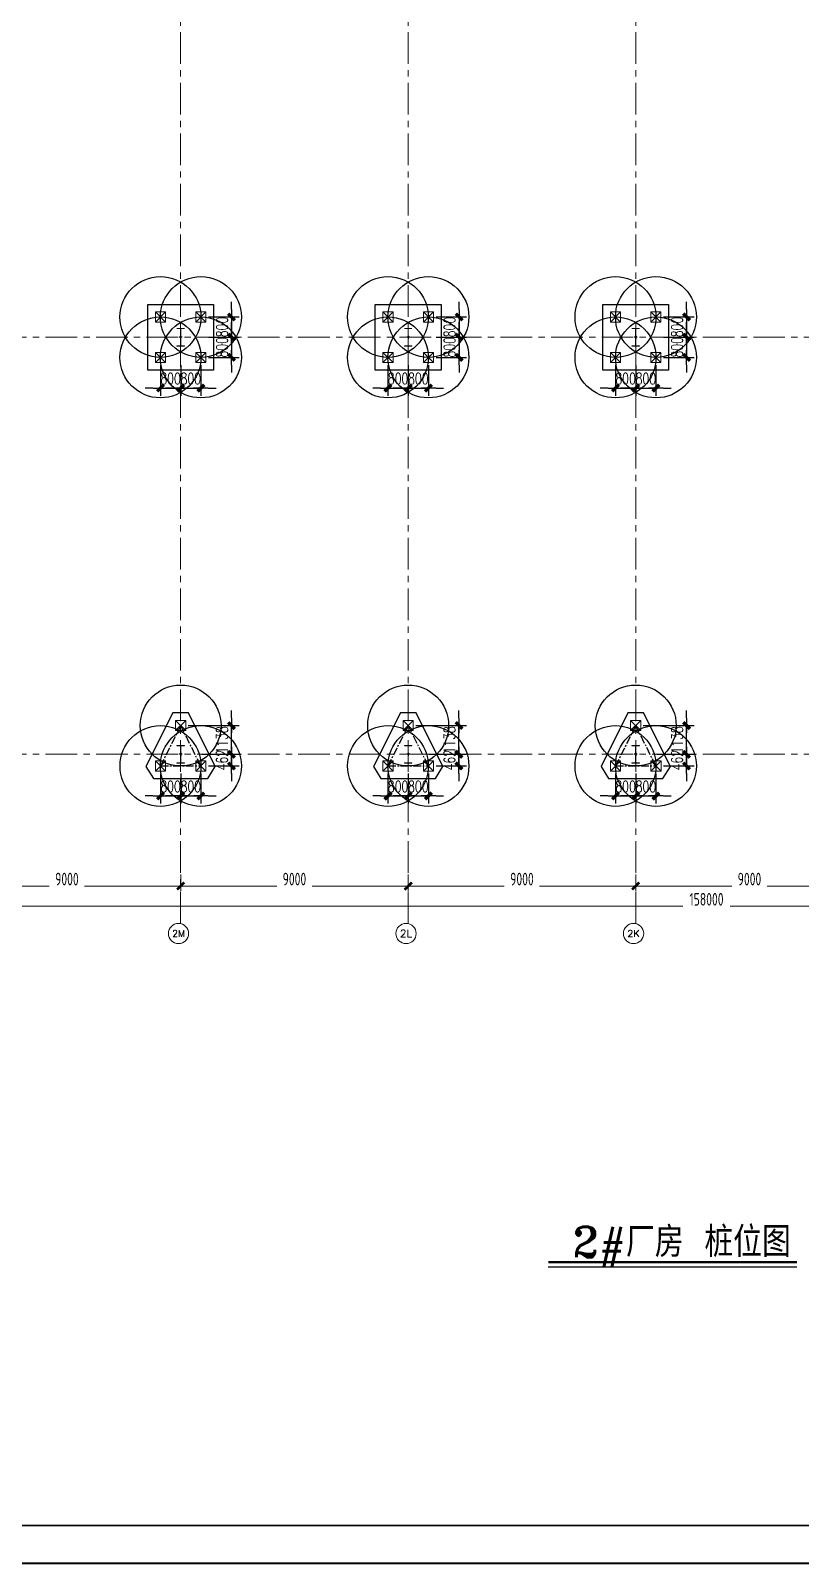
# Model space of a CAD drawing. Extents: x -1201378 to 2367219, y -619313 to 244905.
# Drawn here: x -788691 to -758247, y -96140 to -35473 of the extents above; entities that cross this region are included whole.
import ezdxf
from ezdxf.enums import TextEntityAlignment as Align

# ---------------------------------------------------------------- set-up
doc = ezdxf.new("R2010")
doc.units = 0
doc.header["$LTSCALE"] = 1000
doc.linetypes.add('CENTER', pattern=[2, 1.25, -0.25, 0.25, -0.25])
doc.layers.get('0').update_dxf_attribs({"linetype": 'CONTINUOUS'})
doc.layers.get('Defpoints').update_dxf_attribs({"linetype": 'CONTINUOUS'})
for name, color, linetype in [('0-cxFrame', 155, 'CONTINUOUS'), ('S-DIMZ', 115, 'CONTINUOUS'), ('S-DOTE1', 140, 'CENTER'), ('S-HATCH1-W', 252, 'CONTINUOUS'), ('S-TEXT', 21, 'CONTINUOUS')]:
    doc.layers.add(name, color=color, linetype=linetype)
for name, color, linetype, lineweight in [('0-cxText', 131, 'CONTINUOUS', 25), ('S-axis', 111, 'CONTINUOUS', 0), ('S-col', 2, 'CONTINUOUS', 0), ('S-dote', 5, 'CENTER', 0), ('S-zhuang', 1, 'CONTINUOUS', 0)]:
    doc.layers.add(name, color=color, linetype=linetype, lineweight=lineweight)
doc.styles.add('_TCH_AXIS', font='COMPLEX', dxfattribs={"bigfont": 'GBCBIG'})
doc.styles.add('cx_tuming', font='simhei.ttf')
doc.styles.add('cx_tuqian1', font='')
doc.styles.add('SS1', font='tj-romans1.shx', dxfattribs={"width": 0.7, "bigfont": 'tj-hztxt1.shx'})
doc.styles.add('TKZ1', font='tjromant.shx', dxfattribs={"width": 0.7, "bigfont": 'tjhts.shx'})
doc.styles.add('TSSD_Dimension', font='tssdeng.shx', dxfattribs={"width": 0.7, "bigfont": 'hztxt.shx'})
doc.styles.add('黑体', font='simhei.ttf', dxfattribs={"width": 0.8})
doc.styles.get('cx_tuqian1').set_extended_font_data('SimSun')
doc.dimstyles.new('S-150-ARCHI', dxfattribs={"dimscale": 150, "dimtxt": 3, "dimasz": 2, "dimexe": 2, "dimexo": 2, "dimgap": 1, "dimtad": 1, "dimdec": 0, "dimzin": 0, "dimdsep": 46, "dimtxsty": 'SS1', "dimblk1": 'TT', "dimblk2": 'TT', "dimsah": 1, "dimcen": 1, "dimclrd": 256, "dimclre": 256, "dimclrt": 256, "dimadec": 0, "dimazin": 0, "dimtfac": 1, "dimtdec": 0, "dimtix": 1, "dimtmove": 2, "dimatfit": 0, "dimldrblk": 'TT', "dimfxl": 2, "dimtolj": 1, "dimtzin": 0, "dimarcsym": 0})
doc.dimstyles.new('TSSD_200_200', dxfattribs={"dimtxt": 500, "dimasz": 200, "dimexe": 200, "dimexo": 500, "dimgap": 200, "dimtad": 1, "dimdec": 0, "dimzin": 0, "dimdsep": 46, "dimtxsty": 'TSSD_Dimension', "dimblk": 'ARCHTICK', "dimcen": 0, "dimdle": 200, "dimclrt": 7, "dimadec": 0, "dimazin": 0, "dimtfac": 1, "dimtdec": 0, "dimtix": 1, "dimtmove": 2, "dimatfit": 3, "dimfxl": 1, "dimtolj": 1, "dimtzin": 0, "dimarcsym": 0})

# ---------------------------------------------------------------- blocks, each defined once
blk = doc.blocks.new('_ArchTick')
at = {"color": 0, "linetype": 'ByBlock', "const_width": 0.5}
blk.add_lwpolyline([(-0.71, -0.71), (0.71, 0.71)], dxfattribs=at)
blk = doc.blocks.new('*D72')
at = {"layer": 'Defpoints', "color": 0, "transparency": 16777216}
for p in [(-191758, -268348), (-182758, -268348), (-182758, -269308)]:
    blk.add_point(p, dxfattribs=at)
at = {"layer": 'S-axis', "color": 0, "lineweight": -2, "transparency": 16777216}
for p, q in [((-191958, -269308), (-187957, -269308)), ((-191758, -268848), (-191758, -269508)), ((-182558, -269308), (-186560, -269308)), ((-182758, -268848), (-182758, -269508))]:
    blk.add_line(p, q, dxfattribs=at)
at = {"layer": 'S-axis', "color": 0, "lineweight": -2, "transparency": 16777216, "xscale": 200, "yscale": 200, "zscale": 200, "rotation": 180}
blk.add_blockref('_ArchTick', (-191758, -269308), dxfattribs=at)
at = {"layer": 'S-axis', "color": 0, "lineweight": -2, "transparency": 16777216, "xscale": 200, "yscale": 200, "zscale": 200}
blk.add_blockref('_ArchTick', (-182758, -269308), dxfattribs=at)
at = {"layer": 'S-axis', "color": 7, "transparency": 16777216, "insert": (-187258, -269033), "char_height": 500, "attachment_point": 5, "style": 'TSSD_Dimension'}
blk.add_mtext('\\A1;9000', dxfattribs=at)
blk = doc.blocks.new('*D73')
at = {"layer": 'Defpoints', "color": 0, "transparency": 16777216}
for p in [(-182758, -268348), (-173758, -268348), (-173758, -269308)]:
    blk.add_point(p, dxfattribs=at)
at = {"layer": 'S-axis', "color": 0, "lineweight": -2, "transparency": 16777216}
for p, q in [((-182958, -269308), (-178957, -269308)), ((-182758, -268848), (-182758, -269508)), ((-173558, -269308), (-177560, -269308)), ((-173758, -268848), (-173758, -269508))]:
    blk.add_line(p, q, dxfattribs=at)
at = {"layer": 'S-axis', "color": 0, "lineweight": -2, "transparency": 16777216, "xscale": 200, "yscale": 200, "zscale": 200, "rotation": 180}
blk.add_blockref('_ArchTick', (-182758, -269308), dxfattribs=at)
at = {"layer": 'S-axis', "color": 0, "lineweight": -2, "transparency": 16777216, "xscale": 200, "yscale": 200, "zscale": 200}
blk.add_blockref('_ArchTick', (-173758, -269308), dxfattribs=at)
at = {"layer": 'S-axis', "color": 7, "transparency": 16777216, "insert": (-178258, -269033), "char_height": 500, "attachment_point": 5, "style": 'TSSD_Dimension'}
blk.add_mtext('\\A1;9000', dxfattribs=at)
blk = doc.blocks.new('*D74')
at = {"layer": 'Defpoints', "color": 0, "transparency": 16777216}
for p in [(-173758, -268348), (-164758, -268348), (-164758, -269308)]:
    blk.add_point(p, dxfattribs=at)
at = {"layer": 'S-axis', "color": 0, "lineweight": -2, "transparency": 16777216}
for p, q in [((-173958, -269308), (-169957, -269308)), ((-173758, -268848), (-173758, -269508)), ((-164558, -269308), (-168560, -269308)), ((-164758, -268848), (-164758, -269508))]:
    blk.add_line(p, q, dxfattribs=at)
at = {"layer": 'S-axis', "color": 0, "lineweight": -2, "transparency": 16777216, "xscale": 200, "yscale": 200, "zscale": 200, "rotation": 180}
blk.add_blockref('_ArchTick', (-173758, -269308), dxfattribs=at)
at = {"layer": 'S-axis', "color": 0, "lineweight": -2, "transparency": 16777216, "xscale": 200, "yscale": 200, "zscale": 200}
blk.add_blockref('_ArchTick', (-164758, -269308), dxfattribs=at)
at = {"layer": 'S-axis', "color": 7, "transparency": 16777216, "insert": (-169258, -269033), "char_height": 500, "attachment_point": 5, "style": 'TSSD_Dimension'}
blk.add_mtext('\\A1;9000', dxfattribs=at)
blk = doc.blocks.new('*D75')
at = {"layer": 'Defpoints', "color": 0, "transparency": 16777216}
for p in [(-164758, -268348), (-155758, -268348), (-155758, -269308)]:
    blk.add_point(p, dxfattribs=at)
at = {"layer": 'S-axis', "color": 0, "lineweight": -2, "transparency": 16777216}
for p, q in [((-164958, -269308), (-160957, -269308)), ((-164758, -268848), (-164758, -269508)), ((-155558, -269308), (-159560, -269308)), ((-155758, -268848), (-155758, -269508))]:
    blk.add_line(p, q, dxfattribs=at)
at = {"layer": 'S-axis', "color": 0, "lineweight": -2, "transparency": 16777216, "xscale": 200, "yscale": 200, "zscale": 200, "rotation": 180}
blk.add_blockref('_ArchTick', (-164758, -269308), dxfattribs=at)
at = {"layer": 'S-axis', "color": 0, "lineweight": -2, "transparency": 16777216, "xscale": 200, "yscale": 200, "zscale": 200}
blk.add_blockref('_ArchTick', (-155758, -269308), dxfattribs=at)
at = {"layer": 'S-axis', "color": 7, "transparency": 16777216, "insert": (-160258, -269033), "char_height": 500, "attachment_point": 5, "style": 'TSSD_Dimension'}
blk.add_mtext('\\A1;9000', dxfattribs=at)
blk = doc.blocks.new('*D92')
at = {"layer": 'Defpoints', "color": 0, "transparency": 16777216}
for p in [(-240958, -268448), (-82958, -268448), (-82958, -270108)]:
    blk.add_point(p, dxfattribs=at)
at = {"layer": 'S-axis', "color": 0, "lineweight": -2, "transparency": 16777216}
for p, q in [((-240958, -268948), (-240958, -270308)), ((-82958, -268948), (-82958, -270308)), ((-241158, -270108), (-162899, -270108)), ((-82758, -270108), (-161018, -270108))]:
    blk.add_line(p, q, dxfattribs=at)
at = {"layer": 'S-axis', "color": 0, "lineweight": -2, "transparency": 16777216, "xscale": 200, "yscale": 200, "zscale": 200, "rotation": 180}
blk.add_blockref('_ArchTick', (-240958, -270108), dxfattribs=at)
at = {"layer": 'S-axis', "color": 0, "lineweight": -2, "transparency": 16777216, "xscale": 200, "yscale": 200, "zscale": 200}
blk.add_blockref('_ArchTick', (-82958, -270108), dxfattribs=at)
at = {"layer": 'S-axis', "color": 7, "transparency": 16777216, "insert": (-161958, -269833), "char_height": 500, "attachment_point": 5, "style": 'TSSD_Dimension'}
blk.add_mtext('\\A1;158000', dxfattribs=at)
blk = doc.blocks.new('nt66')
at = {"layer": 'S-col'}
blk.add_lwpolyline([(-195790, 766820), (-195490, 766820), (-195490, 766808), (-195636, 766808), (-195636, 766132), (-195490, 766132), (-195490, 766120), (-195790, 766120), (-195790, 766132), (-195644, 766132), (-195644, 766808), (-195790, 766808)], close=True, dxfattribs=at)
blk = doc.blocks.new('33333')
for p in [(-32214, -109900), (-23214, -109900), (-14214, -109900), (-32214, -126400), (-23214, -126400), (-14214, -126400)]:
    blk.add_blockref('nt66', p)
blk = doc.blocks.new('S-ZHUANG-400')
at = {"layer": 'S-zhuang'}
for p, q in [((200, -200), (-200, 200)), ((-200, -200), (200, 200))]:
    blk.add_line(p, q, dxfattribs=at)
blk.add_lwpolyline([(-200, 200), (200, 200), (200, -200), (-200, -200)], close=True, dxfattribs=at)
blk = doc.blocks.new('CT4')
at = {"layer": 'Defpoints'}
for centre in [(-100831, -168442), (-99231, -168442), (-100831, -170042), (-99231, -170042)]:
    blk.add_circle(centre, 1600, dxfattribs=at)
at = {"layer": 'S-DOTE1', "ltscale": 0.25}
for p, q in [((-99971, -169242), (-100091, -169242)), ((-100031, -169182), (-100031, -169302))]:
    blk.add_line(p, q, dxfattribs=at)
at = {"layer": 'S-HATCH1-W'}
blk.add_lwpolyline([(-101331, -170542), (-101331, -167942), (-98731, -167942), (-98731, -170542)], close=True, dxfattribs=at)
at = {"layer": 'S-zhuang', "rotation": 90.00000000000001}
for p in [(-100831, -168442), (-99231, -168442), (-100831, -170042), (-99231, -170042)]:
    blk.add_blockref('S-ZHUANG-400', p, dxfattribs=at)
blk = doc.blocks.new('CT3')
at = {"layer": 'Defpoints'}
for centre in [(-101758, -256416), (-102558, -258016), (-100958, -258016)]:
    blk.add_circle(centre, 1600, dxfattribs=at)
at = {"layer": 'S-DOTE1', "ltscale": 0.25}
for p, q in [((-101698, -257554), (-101818, -257554)), ((-101758, -257494), (-101758, -257614))]:
    blk.add_line(p, q, dxfattribs=at)
at = {"layer": 'S-DOTE1', "linetype": 'CENTER', "ltscale": 0.25}
blk.add_lwpolyline([(-100958, -258016), (-101758, -256416), (-102558, -258016)], close=True, dxfattribs=at)
at = {"layer": 'S-HATCH1-W'}
blk.add_lwpolyline([(-101449, -255916), (-102067, -255916), (-103130, -258042), (-102837, -258516), (-100680, -258516), (-100387, -258042)], close=True, dxfattribs=at)
at = {"layer": 'S-zhuang', "rotation": 90.00000000000001}
for p in [(-101758, -256416), (-102558, -258016), (-100958, -258016)]:
    blk.add_blockref('S-ZHUANG-400', p, dxfattribs=at)
blk = doc.blocks.new('TK22.A0 L(Dragon)')
at = {"layer": '0-cxFrame', "color": 7, "const_width": 0.5}
blk.add_lwpolyline([(0, 0), (-1486, 0), (-1486, 841), (0, 841)], close=True, dxfattribs=at)
at = {"layer": '0-cxFrame', "const_width": 0.5}
blk.add_lwpolyline([(-80, 10), (-1466, 10), (-1466, 831), (-80, 831)], close=True, dxfattribs=at)
at = {"style": '黑体', "flags": 4}
blk.add_attdef('图幅', text='', height=3.3, dxfattribs=at).set_placement((-40, 3), align=Align.RIGHT)
at = {"layer": '0-cxText', "flags": 4}
for tag, height, style, p in [('建设单位', 3.5, 'cx_tuming', (-45, 240)), ('项目名称', 3.5, 'cx_tuming', (-45, 210)), ('子项名称', 3.5, 'cx_tuming', (-45, 180)), ('工程编号', 3.3, 'cx_tuqian1', (-35, 165)), ('图名1', 3.5, 'cx_tuming', (-45, 87)), ('图名2', 3.5, 'cx_tuming', (-45, 79)), ('图名3', 3.5, 'cx_tuming', (-45, 71)), ('出图日期', 3.3, 'cx_tuqian1', (-39, 60)), ('专业', 3.3, 'cx_tuqian1', (-55, 52)), ('图号', 3.3, 'cx_tuqian1', (-55, 44)), ('版次', 3.3, 'cx_tuqian1', (-20, 44))]:
    blk.add_attdef(tag, text='', height=height, dxfattribs=dict(at, style=style)).set_placement(p, align=Align.MIDDLE)
at = {"layer": 'Defpoints', "color": 6, "flags": 4}
for tag, height, style, p in [('tufu', 3.3, '黑体', (-12, 12)), ('dwfname', 4, 'cx_tuqian1', (-80, 3))]:
    blk.add_attdef(tag, text='', height=height, dxfattribs=dict(at, style=style)).set_placement(p, align=Align.RIGHT)
blk = doc.blocks.new('TT')
blk.add_line((-0.97, 0), (0.97, 0))
at = {"const_width": 0.45}
blk.add_lwpolyline([(-0.44, -0.44), (0.44, 0.44)], dxfattribs=at)
blk = doc.blocks.new('*D161')
at = {"layer": 'Defpoints', "color": 0, "transparency": 16777216}
for p in [(-783558, -48398), (-782758, -48398), (-782758, -49611)]:
    blk.add_point(p, dxfattribs=at)
at = {"layer": 'S-DIMZ', "lineweight": -2, "transparency": 16777216}
for p, q in [((-783558, -48698), (-783558, -49911)), ((-782758, -48698), (-782758, -49911)), ((-783858, -49611), (-784158, -49611)), ((-783558, -49611), (-782758, -49611)), ((-782458, -49611), (-782158, -49611))]:
    blk.add_line(p, q, dxfattribs=at)
at = {"layer": 'S-DIMZ', "lineweight": -2, "transparency": 16777216, "xscale": 300, "yscale": 300, "zscale": 300}
blk.add_blockref('TT', (-783558, -49611), dxfattribs=at)
at = {"layer": 'S-DIMZ', "lineweight": -2, "transparency": 16777216, "xscale": 300, "yscale": 300, "zscale": 300, "rotation": 180}
blk.add_blockref('TT', (-782758, -49611), dxfattribs=at)
at = {"layer": 'S-DIMZ', "transparency": 16777216, "insert": (-783158, -49236), "char_height": 450, "attachment_point": 5, "style": 'SS1'}
blk.add_mtext('\\A1;800', dxfattribs=at)
blk = doc.blocks.new('*D162')
at = {"layer": 'Defpoints', "color": 0, "transparency": 16777216}
for p in [(-782758, -48398), (-781958, -48398), (-781958, -49611)]:
    blk.add_point(p, dxfattribs=at)
at = {"layer": 'S-DIMZ', "lineweight": -2, "transparency": 16777216}
for p, q in [((-782758, -48698), (-782758, -49911)), ((-781958, -48698), (-781958, -49911)), ((-783058, -49611), (-783358, -49611)), ((-782758, -49611), (-781958, -49611)), ((-781658, -49611), (-781358, -49611))]:
    blk.add_line(p, q, dxfattribs=at)
at = {"layer": 'S-DIMZ', "lineweight": -2, "transparency": 16777216, "xscale": 300, "yscale": 300, "zscale": 300}
blk.add_blockref('TT', (-782758, -49611), dxfattribs=at)
at = {"layer": 'S-DIMZ', "lineweight": -2, "transparency": 16777216, "xscale": 300, "yscale": 300, "zscale": 300, "rotation": 180}
blk.add_blockref('TT', (-781958, -49611), dxfattribs=at)
at = {"layer": 'S-DIMZ', "transparency": 16777216, "insert": (-782358, -49236), "char_height": 450, "attachment_point": 5, "style": 'SS1'}
blk.add_mtext('\\A1;800', dxfattribs=at)
blk = doc.blocks.new('*D163')
at = {"layer": 'Defpoints', "color": 0, "transparency": 16777216}
for p in [(-781958, -46798), (-781958, -47598), (-780746, -47598)]:
    blk.add_point(p, dxfattribs=at)
at = {"layer": 'S-DIMZ', "lineweight": -2, "transparency": 16777216}
for p, q in [((-780746, -46498), (-780746, -46198)), ((-781658, -46798), (-780446, -46798)), ((-780746, -46798), (-780746, -47598)), ((-781658, -47598), (-780446, -47598)), ((-780746, -47898), (-780746, -48198))]:
    blk.add_line(p, q, dxfattribs=at)
at = {"layer": 'S-DIMZ', "lineweight": -2, "transparency": 16777216, "xscale": 300, "yscale": 300, "zscale": 300}
for p, rotation in [((-780746, -46798), 270), ((-780746, -47598), 90)]:
    blk.add_blockref('TT', p, dxfattribs=dict(at, rotation=rotation))
at = {"layer": 'S-DIMZ', "transparency": 16777216, "insert": (-781121, -47198), "char_height": 450, "attachment_point": 5, "rotation": 90, "style": 'SS1'}
blk.add_mtext('\\A1;800', dxfattribs=at)
blk = doc.blocks.new('*D164')
at = {"layer": 'Defpoints', "color": 0, "transparency": 16777216}
for p in [(-781958, -47598), (-781958, -48398), (-780746, -48398)]:
    blk.add_point(p, dxfattribs=at)
at = {"layer": 'S-DIMZ', "lineweight": -2, "transparency": 16777216}
for p, q in [((-780746, -47298), (-780746, -46998)), ((-781658, -47598), (-780446, -47598)), ((-780746, -47598), (-780746, -48398)), ((-781658, -48398), (-780446, -48398)), ((-780746, -48698), (-780746, -48998))]:
    blk.add_line(p, q, dxfattribs=at)
at = {"layer": 'S-DIMZ', "lineweight": -2, "transparency": 16777216, "xscale": 300, "yscale": 300, "zscale": 300}
for p, rotation in [((-780746, -47598), 270), ((-780746, -48398), 90)]:
    blk.add_blockref('TT', p, dxfattribs=dict(at, rotation=rotation))
at = {"layer": 'S-DIMZ', "transparency": 16777216, "insert": (-781121, -47998), "char_height": 450, "attachment_point": 5, "rotation": 90, "style": 'SS1'}
blk.add_mtext('\\A1;800', dxfattribs=at)
blk = doc.blocks.new('*D174')
at = {"layer": 'Defpoints', "color": 0, "transparency": 16777216}
for p in [(-783558, -64560), (-782758, -64560), (-782758, -65746)]:
    blk.add_point(p, dxfattribs=at)
at = {"layer": 'S-DIMZ', "lineweight": -2, "transparency": 16777216}
for p, q in [((-783558, -64860), (-783558, -66046)), ((-782758, -64860), (-782758, -66046)), ((-783858, -65746), (-784158, -65746)), ((-783558, -65746), (-782758, -65746)), ((-782458, -65746), (-782158, -65746))]:
    blk.add_line(p, q, dxfattribs=at)
at = {"layer": 'S-DIMZ', "lineweight": -2, "transparency": 16777216, "xscale": 300, "yscale": 300, "zscale": 300}
blk.add_blockref('TT', (-783558, -65746), dxfattribs=at)
at = {"layer": 'S-DIMZ', "lineweight": -2, "transparency": 16777216, "xscale": 300, "yscale": 300, "zscale": 300, "rotation": 180}
blk.add_blockref('TT', (-782758, -65746), dxfattribs=at)
at = {"layer": 'S-DIMZ', "transparency": 16777216, "insert": (-783158, -65371), "char_height": 450, "attachment_point": 5, "style": 'SS1'}
blk.add_mtext('\\A1;800', dxfattribs=at)
blk = doc.blocks.new('*D175')
at = {"layer": 'Defpoints', "color": 0, "transparency": 16777216}
for p in [(-782758, -64560), (-781958, -64560), (-781958, -65746)]:
    blk.add_point(p, dxfattribs=at)
at = {"layer": 'S-DIMZ', "lineweight": -2, "transparency": 16777216}
for p, q in [((-782758, -64860), (-782758, -66046)), ((-781958, -64860), (-781958, -66046)), ((-783058, -65746), (-783358, -65746)), ((-782758, -65746), (-781958, -65746)), ((-781658, -65746), (-781358, -65746))]:
    blk.add_line(p, q, dxfattribs=at)
at = {"layer": 'S-DIMZ', "lineweight": -2, "transparency": 16777216, "xscale": 300, "yscale": 300, "zscale": 300}
blk.add_blockref('TT', (-782758, -65746), dxfattribs=at)
at = {"layer": 'S-DIMZ', "lineweight": -2, "transparency": 16777216, "xscale": 300, "yscale": 300, "zscale": 300, "rotation": 180}
blk.add_blockref('TT', (-781958, -65746), dxfattribs=at)
at = {"layer": 'S-DIMZ', "transparency": 16777216, "insert": (-782358, -65371), "char_height": 450, "attachment_point": 5, "style": 'SS1'}
blk.add_mtext('\\A1;800', dxfattribs=at)
blk = doc.blocks.new('*D181')
at = {"layer": 'Defpoints', "color": 0, "transparency": 16777216}
for p in [(-774558, -48398), (-773758, -48398), (-773758, -49611)]:
    blk.add_point(p, dxfattribs=at)
at = {"layer": 'S-DIMZ', "lineweight": -2, "transparency": 16777216}
for p, q in [((-774558, -48698), (-774558, -49911)), ((-773758, -48698), (-773758, -49911)), ((-774858, -49611), (-775158, -49611)), ((-774558, -49611), (-773758, -49611)), ((-773458, -49611), (-773158, -49611))]:
    blk.add_line(p, q, dxfattribs=at)
at = {"layer": 'S-DIMZ', "lineweight": -2, "transparency": 16777216, "xscale": 300, "yscale": 300, "zscale": 300}
blk.add_blockref('TT', (-774558, -49611), dxfattribs=at)
at = {"layer": 'S-DIMZ', "lineweight": -2, "transparency": 16777216, "xscale": 300, "yscale": 300, "zscale": 300, "rotation": 180}
blk.add_blockref('TT', (-773758, -49611), dxfattribs=at)
at = {"layer": 'S-DIMZ', "transparency": 16777216, "insert": (-774158, -49236), "char_height": 450, "attachment_point": 5, "style": 'SS1'}
blk.add_mtext('\\A1;800', dxfattribs=at)
blk = doc.blocks.new('*D182')
at = {"layer": 'Defpoints', "color": 0, "transparency": 16777216}
for p in [(-773758, -48398), (-772958, -48398), (-772958, -49611)]:
    blk.add_point(p, dxfattribs=at)
at = {"layer": 'S-DIMZ', "lineweight": -2, "transparency": 16777216}
for p, q in [((-773758, -48698), (-773758, -49911)), ((-772958, -48698), (-772958, -49911)), ((-774058, -49611), (-774358, -49611)), ((-773758, -49611), (-772958, -49611)), ((-772658, -49611), (-772358, -49611))]:
    blk.add_line(p, q, dxfattribs=at)
at = {"layer": 'S-DIMZ', "lineweight": -2, "transparency": 16777216, "xscale": 300, "yscale": 300, "zscale": 300}
blk.add_blockref('TT', (-773758, -49611), dxfattribs=at)
at = {"layer": 'S-DIMZ', "lineweight": -2, "transparency": 16777216, "xscale": 300, "yscale": 300, "zscale": 300, "rotation": 180}
blk.add_blockref('TT', (-772958, -49611), dxfattribs=at)
at = {"layer": 'S-DIMZ', "transparency": 16777216, "insert": (-773358, -49236), "char_height": 450, "attachment_point": 5, "style": 'SS1'}
blk.add_mtext('\\A1;800', dxfattribs=at)
blk = doc.blocks.new('*D183')
at = {"layer": 'Defpoints', "color": 0, "transparency": 16777216}
for p in [(-772958, -46798), (-772958, -47598), (-771746, -47598)]:
    blk.add_point(p, dxfattribs=at)
at = {"layer": 'S-DIMZ', "lineweight": -2, "transparency": 16777216}
for p, q in [((-771746, -46498), (-771746, -46198)), ((-772658, -46798), (-771446, -46798)), ((-771746, -46798), (-771746, -47598)), ((-772658, -47598), (-771446, -47598)), ((-771746, -47898), (-771746, -48198))]:
    blk.add_line(p, q, dxfattribs=at)
at = {"layer": 'S-DIMZ', "lineweight": -2, "transparency": 16777216, "xscale": 300, "yscale": 300, "zscale": 300}
for p, rotation in [((-771746, -46798), 270), ((-771746, -47598), 90)]:
    blk.add_blockref('TT', p, dxfattribs=dict(at, rotation=rotation))
at = {"layer": 'S-DIMZ', "transparency": 16777216, "insert": (-772121, -47198), "char_height": 450, "attachment_point": 5, "rotation": 90, "style": 'SS1'}
blk.add_mtext('\\A1;800', dxfattribs=at)
blk = doc.blocks.new('*D184')
at = {"layer": 'Defpoints', "color": 0, "transparency": 16777216}
for p in [(-772958, -47598), (-772958, -48398), (-771746, -48398)]:
    blk.add_point(p, dxfattribs=at)
at = {"layer": 'S-DIMZ', "lineweight": -2, "transparency": 16777216}
for p, q in [((-771746, -47298), (-771746, -46998)), ((-772658, -47598), (-771446, -47598)), ((-771746, -47598), (-771746, -48398)), ((-772658, -48398), (-771446, -48398)), ((-771746, -48698), (-771746, -48998))]:
    blk.add_line(p, q, dxfattribs=at)
at = {"layer": 'S-DIMZ', "lineweight": -2, "transparency": 16777216, "xscale": 300, "yscale": 300, "zscale": 300}
for p, rotation in [((-771746, -47598), 270), ((-771746, -48398), 90)]:
    blk.add_blockref('TT', p, dxfattribs=dict(at, rotation=rotation))
at = {"layer": 'S-DIMZ', "transparency": 16777216, "insert": (-772121, -47998), "char_height": 450, "attachment_point": 5, "rotation": 90, "style": 'SS1'}
blk.add_mtext('\\A1;800', dxfattribs=at)
blk = doc.blocks.new('*D194')
at = {"layer": 'Defpoints', "color": 0, "transparency": 16777216}
for p in [(-774558, -64560), (-773758, -64560), (-773758, -65746)]:
    blk.add_point(p, dxfattribs=at)
at = {"layer": 'S-DIMZ', "lineweight": -2, "transparency": 16777216}
for p, q in [((-774558, -64860), (-774558, -66046)), ((-773758, -64860), (-773758, -66046)), ((-774858, -65746), (-775158, -65746)), ((-774558, -65746), (-773758, -65746)), ((-773458, -65746), (-773158, -65746))]:
    blk.add_line(p, q, dxfattribs=at)
at = {"layer": 'S-DIMZ', "lineweight": -2, "transparency": 16777216, "xscale": 300, "yscale": 300, "zscale": 300}
blk.add_blockref('TT', (-774558, -65746), dxfattribs=at)
at = {"layer": 'S-DIMZ', "lineweight": -2, "transparency": 16777216, "xscale": 300, "yscale": 300, "zscale": 300, "rotation": 180}
blk.add_blockref('TT', (-773758, -65746), dxfattribs=at)
at = {"layer": 'S-DIMZ', "transparency": 16777216, "insert": (-774158, -65371), "char_height": 450, "attachment_point": 5, "style": 'SS1'}
blk.add_mtext('\\A1;800', dxfattribs=at)
blk = doc.blocks.new('*D195')
at = {"layer": 'Defpoints', "color": 0, "transparency": 16777216}
for p in [(-773758, -64560), (-772958, -64560), (-772958, -65746)]:
    blk.add_point(p, dxfattribs=at)
at = {"layer": 'S-DIMZ', "lineweight": -2, "transparency": 16777216}
for p, q in [((-773758, -64860), (-773758, -66046)), ((-772958, -64860), (-772958, -66046)), ((-774058, -65746), (-774358, -65746)), ((-773758, -65746), (-772958, -65746)), ((-772658, -65746), (-772358, -65746))]:
    blk.add_line(p, q, dxfattribs=at)
at = {"layer": 'S-DIMZ', "lineweight": -2, "transparency": 16777216, "xscale": 300, "yscale": 300, "zscale": 300}
blk.add_blockref('TT', (-773758, -65746), dxfattribs=at)
at = {"layer": 'S-DIMZ', "lineweight": -2, "transparency": 16777216, "xscale": 300, "yscale": 300, "zscale": 300, "rotation": 180}
blk.add_blockref('TT', (-772958, -65746), dxfattribs=at)
at = {"layer": 'S-DIMZ', "transparency": 16777216, "insert": (-773358, -65371), "char_height": 450, "attachment_point": 5, "style": 'SS1'}
blk.add_mtext('\\A1;800', dxfattribs=at)
blk = doc.blocks.new('*D201')
at = {"layer": 'Defpoints', "color": 0, "transparency": 16777216}
for p in [(-765558, -48398), (-764758, -48398), (-764758, -49611)]:
    blk.add_point(p, dxfattribs=at)
at = {"layer": 'S-DIMZ', "lineweight": -2, "transparency": 16777216}
for p, q in [((-765558, -48698), (-765558, -49911)), ((-764758, -48698), (-764758, -49911)), ((-765858, -49611), (-766158, -49611)), ((-765558, -49611), (-764758, -49611)), ((-764458, -49611), (-764158, -49611))]:
    blk.add_line(p, q, dxfattribs=at)
at = {"layer": 'S-DIMZ', "lineweight": -2, "transparency": 16777216, "xscale": 300, "yscale": 300, "zscale": 300}
blk.add_blockref('TT', (-765558, -49611), dxfattribs=at)
at = {"layer": 'S-DIMZ', "lineweight": -2, "transparency": 16777216, "xscale": 300, "yscale": 300, "zscale": 300, "rotation": 180}
blk.add_blockref('TT', (-764758, -49611), dxfattribs=at)
at = {"layer": 'S-DIMZ', "transparency": 16777216, "insert": (-765158, -49236), "char_height": 450, "attachment_point": 5, "style": 'SS1'}
blk.add_mtext('\\A1;800', dxfattribs=at)
blk = doc.blocks.new('*D202')
at = {"layer": 'Defpoints', "color": 0, "transparency": 16777216}
for p in [(-764758, -48398), (-763958, -48398), (-763958, -49611)]:
    blk.add_point(p, dxfattribs=at)
at = {"layer": 'S-DIMZ', "lineweight": -2, "transparency": 16777216}
for p, q in [((-764758, -48698), (-764758, -49911)), ((-763958, -48698), (-763958, -49911)), ((-765058, -49611), (-765358, -49611)), ((-764758, -49611), (-763958, -49611)), ((-763658, -49611), (-763358, -49611))]:
    blk.add_line(p, q, dxfattribs=at)
at = {"layer": 'S-DIMZ', "lineweight": -2, "transparency": 16777216, "xscale": 300, "yscale": 300, "zscale": 300}
blk.add_blockref('TT', (-764758, -49611), dxfattribs=at)
at = {"layer": 'S-DIMZ', "lineweight": -2, "transparency": 16777216, "xscale": 300, "yscale": 300, "zscale": 300, "rotation": 180}
blk.add_blockref('TT', (-763958, -49611), dxfattribs=at)
at = {"layer": 'S-DIMZ', "transparency": 16777216, "insert": (-764358, -49236), "char_height": 450, "attachment_point": 5, "style": 'SS1'}
blk.add_mtext('\\A1;800', dxfattribs=at)
blk = doc.blocks.new('*D203')
at = {"layer": 'Defpoints', "color": 0, "transparency": 16777216}
for p in [(-763958, -46798), (-763958, -47598), (-762746, -47598)]:
    blk.add_point(p, dxfattribs=at)
at = {"layer": 'S-DIMZ', "lineweight": -2, "transparency": 16777216}
for p, q in [((-762746, -46498), (-762746, -46198)), ((-763658, -46798), (-762446, -46798)), ((-762746, -46798), (-762746, -47598)), ((-763658, -47598), (-762446, -47598)), ((-762746, -47898), (-762746, -48198))]:
    blk.add_line(p, q, dxfattribs=at)
at = {"layer": 'S-DIMZ', "lineweight": -2, "transparency": 16777216, "xscale": 300, "yscale": 300, "zscale": 300}
for p, rotation in [((-762746, -46798), 270), ((-762746, -47598), 90)]:
    blk.add_blockref('TT', p, dxfattribs=dict(at, rotation=rotation))
at = {"layer": 'S-DIMZ', "transparency": 16777216, "insert": (-763121, -47198), "char_height": 450, "attachment_point": 5, "rotation": 90, "style": 'SS1'}
blk.add_mtext('\\A1;800', dxfattribs=at)
blk = doc.blocks.new('*D204')
at = {"layer": 'Defpoints', "color": 0, "transparency": 16777216}
for p in [(-763958, -47598), (-763958, -48398), (-762746, -48398)]:
    blk.add_point(p, dxfattribs=at)
at = {"layer": 'S-DIMZ', "lineweight": -2, "transparency": 16777216}
for p, q in [((-762746, -47298), (-762746, -46998)), ((-763658, -47598), (-762446, -47598)), ((-762746, -47598), (-762746, -48398)), ((-763658, -48398), (-762446, -48398)), ((-762746, -48698), (-762746, -48998))]:
    blk.add_line(p, q, dxfattribs=at)
at = {"layer": 'S-DIMZ', "lineweight": -2, "transparency": 16777216, "xscale": 300, "yscale": 300, "zscale": 300}
for p, rotation in [((-762746, -47598), 270), ((-762746, -48398), 90)]:
    blk.add_blockref('TT', p, dxfattribs=dict(at, rotation=rotation))
at = {"layer": 'S-DIMZ', "transparency": 16777216, "insert": (-763121, -47998), "char_height": 450, "attachment_point": 5, "rotation": 90, "style": 'SS1'}
blk.add_mtext('\\A1;800', dxfattribs=at)
blk = doc.blocks.new('*D214')
at = {"layer": 'Defpoints', "color": 0, "transparency": 16777216}
for p in [(-765558, -64560), (-764758, -64560), (-764758, -65746)]:
    blk.add_point(p, dxfattribs=at)
at = {"layer": 'S-DIMZ', "lineweight": -2, "transparency": 16777216}
for p, q in [((-765558, -64860), (-765558, -66046)), ((-764758, -64860), (-764758, -66046)), ((-765858, -65746), (-766158, -65746)), ((-765558, -65746), (-764758, -65746)), ((-764458, -65746), (-764158, -65746))]:
    blk.add_line(p, q, dxfattribs=at)
at = {"layer": 'S-DIMZ', "lineweight": -2, "transparency": 16777216, "xscale": 300, "yscale": 300, "zscale": 300}
blk.add_blockref('TT', (-765558, -65746), dxfattribs=at)
at = {"layer": 'S-DIMZ', "lineweight": -2, "transparency": 16777216, "xscale": 300, "yscale": 300, "zscale": 300, "rotation": 180}
blk.add_blockref('TT', (-764758, -65746), dxfattribs=at)
at = {"layer": 'S-DIMZ', "transparency": 16777216, "insert": (-765158, -65371), "char_height": 450, "attachment_point": 5, "style": 'SS1'}
blk.add_mtext('\\A1;800', dxfattribs=at)
blk = doc.blocks.new('*D215')
at = {"layer": 'Defpoints', "color": 0, "transparency": 16777216}
for p in [(-764758, -64560), (-763958, -64560), (-763958, -65746)]:
    blk.add_point(p, dxfattribs=at)
at = {"layer": 'S-DIMZ', "lineweight": -2, "transparency": 16777216}
for p, q in [((-764758, -64860), (-764758, -66046)), ((-763958, -64860), (-763958, -66046)), ((-765058, -65746), (-765358, -65746)), ((-764758, -65746), (-763958, -65746)), ((-763658, -65746), (-763358, -65746))]:
    blk.add_line(p, q, dxfattribs=at)
at = {"layer": 'S-DIMZ', "lineweight": -2, "transparency": 16777216, "xscale": 300, "yscale": 300, "zscale": 300}
blk.add_blockref('TT', (-764758, -65746), dxfattribs=at)
at = {"layer": 'S-DIMZ', "lineweight": -2, "transparency": 16777216, "xscale": 300, "yscale": 300, "zscale": 300, "rotation": 180}
blk.add_blockref('TT', (-763958, -65746), dxfattribs=at)
at = {"layer": 'S-DIMZ', "transparency": 16777216, "insert": (-764358, -65371), "char_height": 450, "attachment_point": 5, "style": 'SS1'}
blk.add_mtext('\\A1;800', dxfattribs=at)
blk = doc.blocks.new('*D1256')
at = {"layer": 'Defpoints', "color": 0, "transparency": 16777216}
for p in [(-782225, -64098), (-780749, -64098), (-781958, -64560)]:
    blk.add_point(p, dxfattribs=at)
at = {"layer": 'S-DIMZ', "lineweight": -2, "transparency": 16777216}
for p, q in [((-780749, -63798), (-780749, -63498)), ((-781925, -64098), (-780449, -64098)), ((-780749, -64560), (-780749, -64098)), ((-781658, -64560), (-780449, -64560)), ((-780749, -64860), (-780749, -65160))]:
    blk.add_line(p, q, dxfattribs=at)
at = {"layer": 'S-DIMZ', "lineweight": -2, "transparency": 16777216, "xscale": 300, "yscale": 300, "zscale": 300}
for p, rotation in [((-780749, -64098), 270), ((-780749, -64560), 90)]:
    blk.add_blockref('TT', p, dxfattribs=dict(at, rotation=rotation))
at = {"layer": 'S-DIMZ', "transparency": 16777216, "insert": (-781124, -64329), "char_height": 450, "attachment_point": 5, "rotation": 90, "style": 'SS1'}
blk.add_mtext('\\A1;462', dxfattribs=at)
blk = doc.blocks.new('*D1257')
at = {"layer": 'Defpoints', "color": 0, "transparency": 16777216}
for p in [(-782758, -62960), (-780749, -62960), (-782225, -64098)]:
    blk.add_point(p, dxfattribs=at)
at = {"layer": 'S-DIMZ', "lineweight": -2, "transparency": 16777216}
for p, q in [((-780749, -62660), (-780749, -62360)), ((-782458, -62960), (-780449, -62960)), ((-780749, -64098), (-780749, -62960)), ((-781925, -64098), (-780449, -64098)), ((-780749, -64398), (-780749, -64698))]:
    blk.add_line(p, q, dxfattribs=at)
at = {"layer": 'S-DIMZ', "lineweight": -2, "transparency": 16777216, "xscale": 300, "yscale": 300, "zscale": 300}
for p, rotation in [((-780749, -62960), 270), ((-780749, -64098), 90)]:
    blk.add_blockref('TT', p, dxfattribs=dict(at, rotation=rotation))
at = {"layer": 'S-DIMZ', "transparency": 16777216, "insert": (-781124, -63529), "char_height": 450, "attachment_point": 5, "rotation": 90, "style": 'SS1'}
blk.add_mtext('\\A1;1138', dxfattribs=at)
blk = doc.blocks.new('*D1258')
at = {"layer": 'Defpoints', "color": 0, "transparency": 16777216}
for p in [(-773225, -64098), (-771749, -64098), (-772958, -64560)]:
    blk.add_point(p, dxfattribs=at)
at = {"layer": 'S-DIMZ', "lineweight": -2, "transparency": 16777216}
for p, q in [((-771749, -63798), (-771749, -63498)), ((-772925, -64098), (-771449, -64098)), ((-771749, -64560), (-771749, -64098)), ((-772658, -64560), (-771449, -64560)), ((-771749, -64860), (-771749, -65160))]:
    blk.add_line(p, q, dxfattribs=at)
at = {"layer": 'S-DIMZ', "lineweight": -2, "transparency": 16777216, "xscale": 300, "yscale": 300, "zscale": 300}
for p, rotation in [((-771749, -64098), 270), ((-771749, -64560), 90)]:
    blk.add_blockref('TT', p, dxfattribs=dict(at, rotation=rotation))
at = {"layer": 'S-DIMZ', "transparency": 16777216, "insert": (-772124, -64329), "char_height": 450, "attachment_point": 5, "rotation": 90, "style": 'SS1'}
blk.add_mtext('\\A1;462', dxfattribs=at)
blk = doc.blocks.new('*D1259')
at = {"layer": 'Defpoints', "color": 0, "transparency": 16777216}
for p in [(-773758, -62960), (-771749, -62960), (-773225, -64098)]:
    blk.add_point(p, dxfattribs=at)
at = {"layer": 'S-DIMZ', "lineweight": -2, "transparency": 16777216}
for p, q in [((-771749, -62660), (-771749, -62360)), ((-773458, -62960), (-771449, -62960)), ((-771749, -64098), (-771749, -62960)), ((-772925, -64098), (-771449, -64098)), ((-771749, -64398), (-771749, -64698))]:
    blk.add_line(p, q, dxfattribs=at)
at = {"layer": 'S-DIMZ', "lineweight": -2, "transparency": 16777216, "xscale": 300, "yscale": 300, "zscale": 300}
for p, rotation in [((-771749, -62960), 270), ((-771749, -64098), 90)]:
    blk.add_blockref('TT', p, dxfattribs=dict(at, rotation=rotation))
at = {"layer": 'S-DIMZ', "transparency": 16777216, "insert": (-772124, -63529), "char_height": 450, "attachment_point": 5, "rotation": 90, "style": 'SS1'}
blk.add_mtext('\\A1;1138', dxfattribs=at)
blk = doc.blocks.new('*D1260')
at = {"layer": 'Defpoints', "color": 0, "transparency": 16777216}
for p in [(-764225, -64098), (-762749, -64098), (-763958, -64560)]:
    blk.add_point(p, dxfattribs=at)
at = {"layer": 'S-DIMZ', "lineweight": -2, "transparency": 16777216}
for p, q in [((-762749, -63798), (-762749, -63498)), ((-763925, -64098), (-762449, -64098)), ((-762749, -64560), (-762749, -64098)), ((-763658, -64560), (-762449, -64560)), ((-762749, -64860), (-762749, -65160))]:
    blk.add_line(p, q, dxfattribs=at)
at = {"layer": 'S-DIMZ', "lineweight": -2, "transparency": 16777216, "xscale": 300, "yscale": 300, "zscale": 300}
for p, rotation in [((-762749, -64098), 270), ((-762749, -64560), 90)]:
    blk.add_blockref('TT', p, dxfattribs=dict(at, rotation=rotation))
at = {"layer": 'S-DIMZ', "transparency": 16777216, "insert": (-763124, -64329), "char_height": 450, "attachment_point": 5, "rotation": 90, "style": 'SS1'}
blk.add_mtext('\\A1;462', dxfattribs=at)
blk = doc.blocks.new('*D1261')
at = {"layer": 'Defpoints', "color": 0, "transparency": 16777216}
for p in [(-764758, -62960), (-762749, -62960), (-764225, -64098)]:
    blk.add_point(p, dxfattribs=at)
at = {"layer": 'S-DIMZ', "lineweight": -2, "transparency": 16777216}
for p, q in [((-762749, -62660), (-762749, -62360)), ((-764458, -62960), (-762449, -62960)), ((-762749, -64098), (-762749, -62960)), ((-763925, -64098), (-762449, -64098)), ((-762749, -64398), (-762749, -64698))]:
    blk.add_line(p, q, dxfattribs=at)
at = {"layer": 'S-DIMZ', "lineweight": -2, "transparency": 16777216, "xscale": 300, "yscale": 300, "zscale": 300}
for p, rotation in [((-762749, -62960), 270), ((-762749, -64098), 90)]:
    blk.add_blockref('TT', p, dxfattribs=dict(at, rotation=rotation))
at = {"layer": 'S-DIMZ', "transparency": 16777216, "insert": (-763124, -63529), "char_height": 450, "attachment_point": 5, "rotation": 90, "style": 'SS1'}
blk.add_mtext('\\A1;1138', dxfattribs=at)
blk = doc.blocks.new('2#轴网')
at = {"layer": 'S-axis'}
for centre in [(-182843.4, -271187), (-173843.4, -271187), (-164843.4, -271187)]:
    blk.add_circle(centre, 400, dxfattribs=at)
at = {"layer": 'S-dote'}
for p, q in [((-182758.5, -270787), (-182758.5, -175298.2)), ((-173758.5, -270787), (-173758.5, -175298.2)), ((-164758.5, -270787), (-164758.5, -175298.2)), ((-74854.3, -247598.2), (-251154.3, -247598.2)), ((-74854.3, -264098.2), (-251154.3, -264098.2))]:
    blk.add_line(p, q, dxfattribs=at)
at = {"layer": 'S-axis', "style": '_TCH_AXIS'}
for s, height, p, p2 in [('2M', 255.29, (-183092.6, -271314.7), (-182594.2, -271314.7)), ('2L', 288.12, (-174083.5, -271331.1), (-173603.3, -271331.1)), ('2K', 265.5, (-165089.9, -271319.8), (-164596.8, -271319.8))]:
    blk.add_text(s, height=height, dxfattribs=at).set_placement(p, p2, align=Align.FIT)
at = {"layer": 'S-axis'}
for base, p1, p2, picture, middle in [((-82958.5, -270108.2), (-240958.5, -268448.2), (-82958.5, -268448.2), '*D92', (-161958.5, -269833.2)), ((-182758.5, -269308.2), (-191758.5, -268348.2), (-182758.5, -268348.2), '*D72', (-187258.5, -269033.2)), ((-173758.5, -269308.2), (-182758.5, -268348.2), (-173758.5, -268348.2), '*D73', (-178258.5, -269033.2)), ((-164758.5, -269308.2), (-173758.5, -268348.2), (-164758.5, -268348.2), '*D74', (-169258.5, -269033.2)), ((-155758.5, -269308.2), (-164758.5, -268348.2), (-155758.5, -268348.2), '*D75', (-160258.5, -269033.2))]:
    dim = blk.add_linear_dim(base=base, p1=p1, p2=p2, angle=0, dimstyle='TSSD_200_200', dxfattribs=at)
    dim.commit()
    dim.dimension.update_dxf_attribs({"geometry": picture, "text_midpoint": middle, "dimtype": 161})

msp = doc.modelspace()

# ---------------------------------------------------------------- linework, layer by layer
at = {"layer": 'S-TEXT'}
msp.add_line((-768221.1, -84365.9), (-758385.8, -84365.9), dxfattribs=at)
at = {"layer": 'S-TEXT', "const_width": 90}
msp.add_lwpolyline([(-768221.1, -84185.9), (-758380.3, -84185.9)], dxfattribs=at)

# ---------------------------------------------------------------- block references
at = {"layer": '0-cxFrame', "xscale": 150, "yscale": 150, "zscale": 150}
msp.add_blockref('TK22.A0 L(Dragon)', (-650573.1, -96102.2), dxfattribs=at)
at = {"layer": 'S-axis'}
msp.add_blockref('2#轴网', (-600000, 200000), dxfattribs=at)
at = {"layer": 'S-col'}
msp.add_blockref('33333', (-554904.3, -704168.2), dxfattribs=at)
at = {"layer": 'S-zhuang'}
for name, p in [('CT4', (-682727.3, 121643.8)), ('CT4', (-673727.3, 121643.8)), ('CT4', (-664727.3, 121643.8)), ('CT3', (-681000, 193456)), ('CT3', (-672000, 193456)), ('CT3', (-663000, 193456))]:
    msp.add_blockref(name, p, dxfattribs=at)

# ---------------------------------------------------------------- texts
at = {"layer": 'S-TEXT', "style": 'TKZ1'}
msp.add_text('2#厂房 桩位图', height=1200, dxfattribs=at).set_placement((-758620.6, -83984.9), align=Align.RIGHT)

# ---------------------------------------------------------------- dimensions: what is measured, and where the dimension line sits
at = {"layer": 'S-DIMZ'}
for base, p1, p2, picture, middle in [((-780746, -47598.1), (-781958.4, -46798.2), (-781958.4, -47598.1), '*D163', (-781121, -47198.2)), ((-771746, -47598.1), (-772958.4, -46798.2), (-772958.4, -47598.1), '*D183', (-772121, -47198.2)), ((-762746, -47598.1), (-763958.4, -46798.2), (-763958.4, -47598.1), '*D203', (-763121, -47198.2)), ((-780746, -48398.2), (-781958.4, -47598.1), (-781958.4, -48398.2), '*D164', (-781121, -47998.2)), ((-771746, -48398.2), (-772958.4, -47598.1), (-772958.4, -48398.2), '*D184', (-772121, -47998.2)), ((-762746, -48398.2), (-763958.4, -47598.1), (-763958.4, -48398.2), '*D204', (-763121, -47998.2))]:
    dim = msp.add_linear_dim(base=base, p1=p1, p2=p2, angle=270, dimstyle='S-150-ARCHI', override={"dimexo": 2}, dxfattribs=at)
    dim.commit()
    dim.dimension.update_dxf_attribs({"geometry": picture, "text_midpoint": middle})
for base, p1, p2, picture, middle in [((-782758.5, -49610.6), (-783558.4, -48398.2), (-782758.5, -48398.2), '*D161', (-783158.4, -49235.6)), ((-781958.4, -49610.6), (-782758.5, -48398.2), (-781958.4, -48398.2), '*D162', (-782358.4, -49235.6)), ((-773758.5, -49610.6), (-774558.4, -48398.2), (-773758.5, -48398.2), '*D181', (-774158.4, -49235.6)), ((-772958.4, -49610.6), (-773758.5, -48398.2), (-772958.4, -48398.2), '*D182', (-773358.4, -49235.6)), ((-764758.5, -49610.6), (-765558.4, -48398.2), (-764758.5, -48398.2), '*D201', (-765158.4, -49235.6)), ((-763958.4, -49610.6), (-764758.5, -48398.2), (-763958.4, -48398.2), '*D202', (-764358.4, -49235.6))]:
    dim = msp.add_linear_dim(base=base, p1=p1, p2=p2, dimstyle='S-150-ARCHI', override={"dimexo": 2}, dxfattribs=at)
    dim.commit()
    dim.dimension.update_dxf_attribs({"geometry": picture, "text_midpoint": middle})
for base, p1, p2, picture, middle in [((-780748.9, -62960.1), (-782225.1, -64098.2), (-782758.5, -62960.1), '*D1257', (-781123.9, -63529.1)), ((-771748.9, -62960.1), (-773225.1, -64098.2), (-773758.5, -62960.1), '*D1259', (-772123.9, -63529.1)), ((-762748.9, -62960.1), (-764225.1, -64098.2), (-764758.5, -62960.1), '*D1261', (-763123.9, -63529.1)), ((-780748.9, -64098.2), (-781958.5, -64560.1), (-782225.1, -64098.2), '*D1256', (-781123.9, -64329.1)), ((-771748.9, -64098.2), (-772958.5, -64560.1), (-773225.1, -64098.2), '*D1258', (-772123.9, -64329.1)), ((-762748.9, -64098.2), (-763958.5, -64560.1), (-764225.1, -64098.2), '*D1260', (-763123.9, -64329.1))]:
    dim = msp.add_linear_dim(base=base, p1=p1, p2=p2, angle=90, dimstyle='S-150-ARCHI', dxfattribs=at)
    dim.commit()
    dim.dimension.update_dxf_attribs({"geometry": picture, "text_midpoint": middle})
for base, p1, p2, picture, middle in [((-782758.5, -65746.3), (-783558.5, -64560.1), (-782758.5, -64560.1), '*D174', (-783158.5, -65371.3)), ((-781958.5, -65746.3), (-782758.5, -64560.1), (-781958.5, -64560.1), '*D175', (-782358.5, -65371.3)), ((-773758.5, -65746.3), (-774558.5, -64560.1), (-773758.5, -64560.1), '*D194', (-774158.5, -65371.3)), ((-772958.5, -65746.3), (-773758.5, -64560.1), (-772958.5, -64560.1), '*D195', (-773358.5, -65371.3)), ((-764758.5, -65746.3), (-765558.5, -64560.1), (-764758.5, -64560.1), '*D214', (-765158.5, -65371.3)), ((-763958.5, -65746.3), (-764758.5, -64560.1), (-763958.5, -64560.1), '*D215', (-764358.5, -65371.3))]:
    dim = msp.add_linear_dim(base=base, p1=p1, p2=p2, dimstyle='S-150-ARCHI', dxfattribs=at)
    dim.commit()
    dim.dimension.update_dxf_attribs({"geometry": picture, "text_midpoint": middle})

doc.saveas('drawing.dxf')
